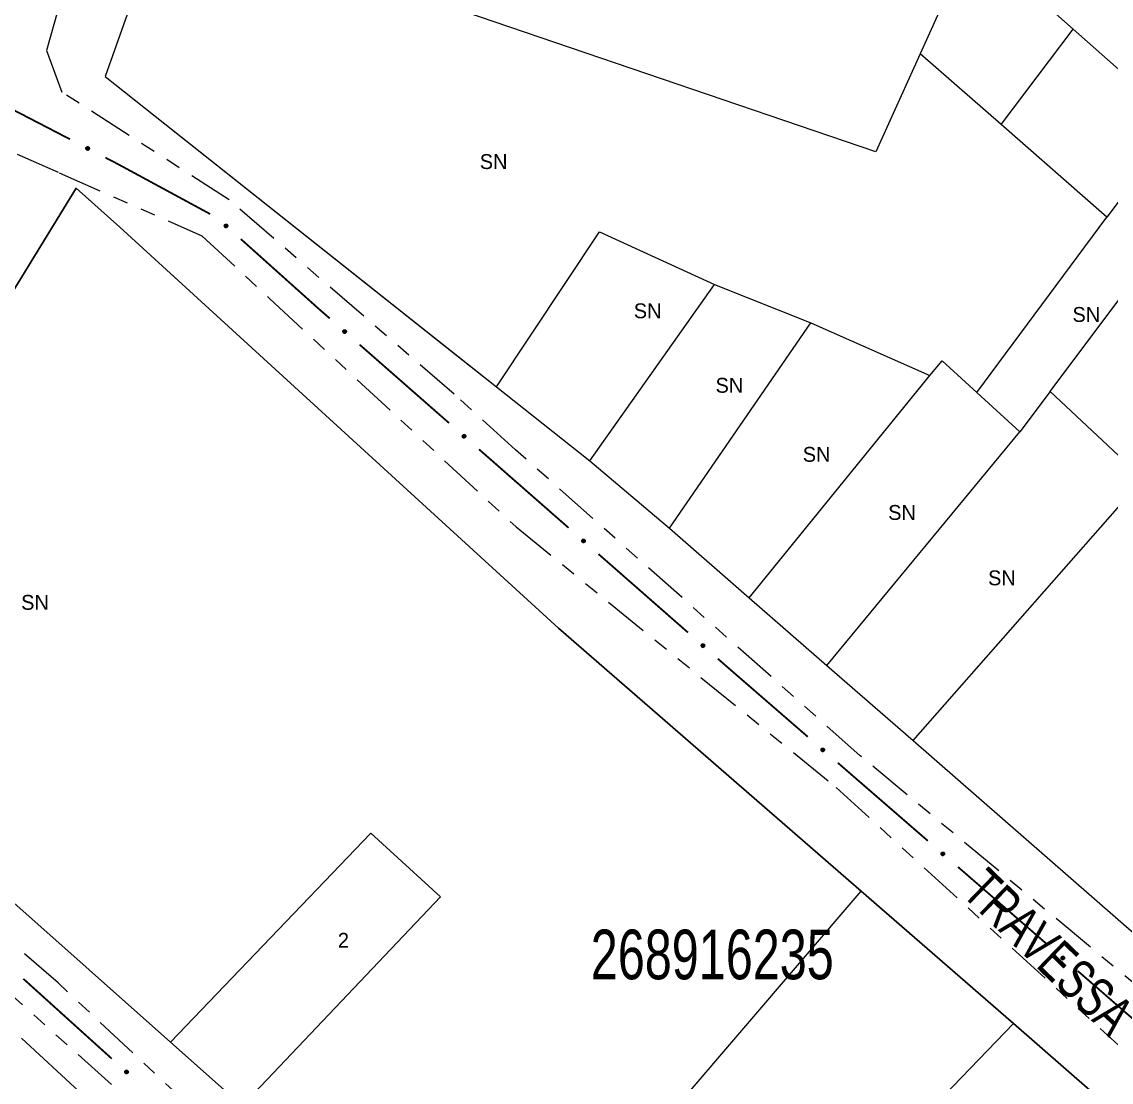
# Model space of a CAD drawing. Extents: x 209193 to 212081, y 4877574 to 4880493.
# Drawn here: x 209990.7 to 210100.4, y 4878796.2 to 4878903 of the extents above; entities that cross this region are included whole.
import ezdxf
from ezdxf.enums import TextEntityAlignment as Align

# ---------------------------------------------------------------- set-up
doc = ezdxf.new("R2010")
doc.units = 0
doc.header["$LTSCALE"] = 1.5
doc.header["$MEASUREMENT"] = 0
doc.linetypes.add('TRACO_25', pattern=[8, 3, -1, 1, -1, 1, -1])
for name, color, linetype in [('CD_MALHA_LOTES', 7, 'CONTINUOUS'), ('CD_TXT_QUADRA', 255, 'CONTINUOUS'), ('RU-QUADRA', 210, 'CONTINUOUS'), ('SV-EIXO-RUA-N-PAV', 6, 'CONTINUOUS'), ('SV-EST-MUNIC-PAV', 20, 'CONTINUOUS'), ('SV-RUA-NAO-PAV', 7, 'CONTINUOUS'), ('SV-TXT-RUA-N-PAV', 7, 'CONTINUOUS'), ('Th_NmrPort', 1, 'CONTINUOUS')]:
    doc.layers.add(name, color=color, linetype=linetype)
doc.styles.add('ARIAL', font='ARIAL.SHX')

msp = doc.modelspace()

# ---------------------------------------------------------------- linework, layer by layer
at = {"layer": 'CD_MALHA_LOTES', "linetype": 'Continuous', "flags": 128}
for points in [[(210004.966155, 4878914.215984), (209999.071213, 4878897.510637)], [(210086.359915, 4878911.348648), (210081.154787, 4878899.823113)], [(210096.564755, 4878902.293578), (210086.359915, 4878911.348648)], [(210076.693465, 4878889.944562), (210022.885523, 4878908.298085)], [(210089.31079, 4878892.676438), (210096.564755, 4878902.293578)], [(210096.564755, 4878902.293578), (210101.460905, 4878897.949073)], [(210081.154787, 4878899.823113), (210076.693465, 4878889.944562)], [(210089.31079, 4878892.676438), (210081.154787, 4878899.823113)], [(209999.071213, 4878897.510637), (210038.485667, 4878866.248688)], [(210099.963068, 4878883.342408), (210089.31079, 4878892.676438)], [(210107.098896, 4878892.858456), (210099.963068, 4878883.342408)], [(210094.240017, 4878865.790859), (210111.553255, 4878888.868817)], [(209986.062863, 4878869.898255), (209996.13389, 4878886.287792)], [(209996.13389, 4878886.287792), (210000.547109, 4878882.345016), (210044.718431, 4878841.967585)], [(210086.853274, 4878865.700288), (210099.963068, 4878883.342408)], [(210038.485667, 4878866.248688), (210048.878991, 4878881.863907)], [(210048.878991, 4878881.863907), (210060.448866, 4878876.578024)], [(210047.873255, 4878858.802833), (210060.448866, 4878876.578024)], [(210060.448866, 4878876.578024), (210070.135544, 4878872.713932)], [(210055.911836, 4878852.034954), (210070.135544, 4878872.713932)], [(210070.135544, 4878872.713932), (210082.12755, 4878867.421138)], [(210082.12755, 4878867.421138), (210083.372541, 4878868.89514)], [(210083.372541, 4878868.89514), (210086.853274, 4878865.700288)], [(210063.949635, 4878845.022253), (210082.12755, 4878867.421138)], [(210038.485667, 4878866.248688), (210047.873255, 4878858.802833)], [(210091.186483, 4878861.722976), (210086.853274, 4878865.700288)], [(210094.240017, 4878865.790859), (210091.186483, 4878861.722976)], [(210102.168207, 4878858.371636), (210094.240017, 4878865.790859)], [(210071.77211, 4878838.197414), (210091.186483, 4878861.722976)], [(210047.873255, 4878858.802833), (210055.911836, 4878852.034954)], [(210080.447095, 4878830.628789), (210103.485475, 4878856.843289)], [(210055.911836, 4878852.034954), (210063.949635, 4878845.022253)], [(210063.949635, 4878845.022253), (210071.77211, 4878838.197414)], [(210044.718431, 4878841.967585), (210056.757447, 4878831.501924)], [(210071.77211, 4878838.197414), (210080.447095, 4878830.628789)], [(210056.757447, 4878831.501924), (210075.230573, 4878815.443014)], [(210080.447095, 4878830.628789), (210100.84606, 4878812.831398)], [(210005.650888, 4878800.252708), (209981.355691, 4878821.844719)], [(210005.650888, 4878800.252708), (210025.841665, 4878821.283085)], [(210025.841665, 4878821.283085), (210032.850293, 4878814.895074)], [(210057.197587, 4878794.40568), (210075.230573, 4878815.443014)], [(210075.230573, 4878815.443014), (210090.564485, 4878802.113061)], [(210032.850293, 4878814.895074), (210012.875564, 4878793.83188)], [(210071.390064, 4878782.226582), (210090.564485, 4878802.113061)], [(210090.564485, 4878802.113061), (210098.533255, 4878795.185714)], [(209990.643997, 4878800.638204), (209996.464433, 4878795.267885)], [(210012.875564, 4878793.83188), (210005.650888, 4878800.252708)]]:
    msp.add_lwpolyline(points, dxfattribs=at)
at = {"layer": 'RU-QUADRA', "linetype": 'Continuous', "flags": 128}
for points in [[(210004.966155, 4878914.215984), (209999.071213, 4878897.510637), (210034.494823, 4878869.414064), (210038.485667, 4878866.248688), (210047.873255, 4878858.802833), (210055.911836, 4878852.034954), (210063.949635, 4878845.022253), (210071.77211, 4878838.197414), (210080.447095, 4878830.628789), (210100.84606, 4878812.831398), (210112.185677, 4878802.937975), (210119.488976, 4878796.566099), (210130.036913, 4878787.363389), (210136.630056, 4878781.6111), (210142.70252, 4878776.313085), (210151.363082, 4878768.757045), (210158.412815, 4878762.382962), (210158.523501, 4878762.509827), (210180.198847, 4878743.598837), (210191.083124, 4878756.885276), (210200.053672, 4878766.91869), (210221.214113, 4878790.586301)], [(210098.533255, 4878795.185714), (210090.564485, 4878802.113061), (210075.230573, 4878815.443014), (210056.757447, 4878831.501924), (210044.718431, 4878841.967585), (210000.547109, 4878882.345016), (209996.13389, 4878886.287792), (209986.062863, 4878869.898255)], [(209981.355691, 4878821.844719), (210005.650888, 4878800.252708), (210012.875564, 4878793.83188)], [(209996.464433, 4878795.267885), (209990.643997, 4878800.638204)]]:
    msp.add_lwpolyline(points, dxfattribs=at)
at = {"layer": 'SV-EIXO-RUA-N-PAV', "const_width": 0.18}
for points in [[(209984.882508, 4878896.72326), (209995.536142, 4878891.200571)], [(209999.087353, 4878889.359675), (209999.975156, 4878888.899451)], [(209999.975156, 4878888.899451), (210000.318163, 4878888.721641)], [(210000.318163, 4878888.721641), (210009.650655, 4878883.666541)], [(210012.737386, 4878881.15007), (210020.18574, 4878874.477587)], [(210020.18574, 4878874.477587), (210020.387716, 4878874.29665)], [(210020.387716, 4878874.29665), (210021.687579, 4878873.15682)], [(210024.695076, 4878870.519593), (210033.717565, 4878862.607913)], [(210036.725061, 4878859.970686), (210045.747551, 4878852.059006)], [(210048.755047, 4878849.421779), (210057.777537, 4878841.510098)], [(210060.785033, 4878838.872872), (210061.536907, 4878838.213565)], [(210061.536907, 4878838.213565), (210061.990227, 4878837.816056)], [(210061.990227, 4878837.816056), (210069.846201, 4878831.005554)], [(210072.868578, 4878828.385394), (210081.93571, 4878820.524915)], [(210084.958087, 4878817.904755), (210088.736058, 4878814.629556)], [(210088.736058, 4878814.629556), (210089.481334, 4878813.983461)], [(210089.481334, 4878813.983461), (210094.019911, 4878810.038163)], [(210097.038758, 4878807.413936), (210106.095298, 4878799.541257)], [(209990.830488, 4878806.626657), (209999.734466, 4878798.581834)]]:
    msp.add_lwpolyline(points, dxfattribs=at)
at = {"layer": 'SV-EIXO-RUA-N-PAV'}
for points in [[(209997.234849, 4878890.443978), (209997.281254, 4878890.459424), (209997.324296, 4878890.46321), (209997.361103, 4878890.456035), (209997.391976, 4878890.441214), (209997.421853, 4878890.422494), (209997.44781, 4878890.396974), (209997.470346, 4878890.362269), (209997.486168, 4878890.315827), (209997.487148, 4878890.27148), (209997.482045, 4878890.235018), (209997.468444, 4878890.201936), (209997.449772, 4878890.173217), (209997.422372, 4878890.14713), (209997.386978, 4878890.124635), (209997.339894, 4878890.109856), (209997.297671, 4878890.106434), (209997.262252, 4878890.114309), (209997.22908, 4878890.128193), (209997.198807, 4878890.14767), (209997.173471, 4878890.172868), (209997.150886, 4878890.208545), (209997.136915, 4878890.25521), (209997.133021, 4878890.297283), (209997.140397, 4878890.332804), (209997.154801, 4878890.365154), (209997.173213, 4878890.395348), (209997.197779, 4878890.42251), (209997.234849, 4878890.443978)], [(210011.214148, 4878882.662429), (210011.26294, 4878882.665804), (210011.305564, 4878882.658727), (210011.339416, 4878882.642593), (210011.365613, 4878882.620535), (210011.389871, 4878882.59495), (210011.408638, 4878882.563759), (210011.421799, 4878882.524527), (210011.425528, 4878882.475606), (210011.415408, 4878882.432418), (210011.401366, 4878882.398384), (210011.379938, 4878882.369743), (210011.354689, 4878882.346594), (210011.321645, 4878882.328172), (210011.281757, 4878882.315223), (210011.232474, 4878882.312664), (210011.190734, 4878882.319888), (210011.1584, 4878882.336354), (210011.129744, 4878882.358078), (210011.105291, 4878882.384495), (210011.087046, 4878882.415219), (210011.074081, 4878882.455404), (210011.072199, 4878882.504079), (210011.078929, 4878882.545792), (210011.094937, 4878882.578348), (210011.11696, 4878882.606079), (210011.142325, 4878882.630722), (210011.172894, 4878882.650892), (210011.214148, 4878882.662429)], [(210023.155875, 4878872.015703), (210023.204628, 4878872.019595), (210023.247325, 4878872.012971), (210023.281346, 4878871.997197), (210023.307775, 4878871.975418), (210023.332304, 4878871.950092), (210023.3514, 4878871.919102), (210023.364976, 4878871.880012), (210023.369224, 4878871.831133), (210023.359564, 4878871.78784), (210023.345883, 4878871.753659), (210023.324761, 4878871.724793), (210023.299759, 4878871.701377), (210023.266912, 4878871.682605), (210023.227164, 4878871.669233), (210023.177911, 4878871.666151), (210023.136096, 4878871.672933), (210023.10359, 4878871.689054), (210023.074704, 4878871.710474), (210023.049973, 4878871.736629), (210023.031402, 4878871.767158), (210023.018012, 4878871.807202), (210023.015614, 4878871.855855), (210023.021901, 4878871.897637), (210023.037562, 4878871.930362), (210023.05929, 4878871.958325), (210023.084392, 4878871.983236), (210023.114745, 4878872.003729), (210023.155875, 4878872.015703)], [(210035.18586, 4878861.466796), (210035.234614, 4878861.470688), (210035.277311, 4878861.464064), (210035.311332, 4878861.44829), (210035.337761, 4878861.426511), (210035.362289, 4878861.401185), (210035.381386, 4878861.370195), (210035.394962, 4878861.331105), (210035.39921, 4878861.282226), (210035.38955, 4878861.238933), (210035.375869, 4878861.204752), (210035.354746, 4878861.175886), (210035.329744, 4878861.152469), (210035.296898, 4878861.133698), (210035.257149, 4878861.120326), (210035.207897, 4878861.117244), (210035.166082, 4878861.124025), (210035.133576, 4878861.140147), (210035.10469, 4878861.161566), (210035.079958, 4878861.187722), (210035.061388, 4878861.218251), (210035.047997, 4878861.258295), (210035.0456, 4878861.306948), (210035.051887, 4878861.34873), (210035.067548, 4878861.381454), (210035.089276, 4878861.409418), (210035.114378, 4878861.434329), (210035.144731, 4878861.454822), (210035.18586, 4878861.466796)], [(210047.215846, 4878850.917888), (210047.264599, 4878850.921781), (210047.307296, 4878850.915157), (210047.341318, 4878850.899382), (210047.367747, 4878850.877604), (210047.392275, 4878850.852278), (210047.411372, 4878850.821288), (210047.424948, 4878850.782198), (210047.429196, 4878850.733319), (210047.419536, 4878850.690026), (210047.405855, 4878850.655845), (210047.384732, 4878850.626978), (210047.35973, 4878850.603562), (210047.326884, 4878850.58479), (210047.287135, 4878850.571419), (210047.237882, 4878850.568337), (210047.196068, 4878850.575118), (210047.163562, 4878850.59124), (210047.134676, 4878850.612659), (210047.109944, 4878850.638815), (210047.091374, 4878850.669343), (210047.077983, 4878850.709388), (210047.075585, 4878850.758041), (210047.081873, 4878850.799823), (210047.097534, 4878850.832547), (210047.119261, 4878850.860511), (210047.144364, 4878850.885421), (210047.174716, 4878850.905915), (210047.215846, 4878850.917888)], [(210059.245832, 4878840.368981), (210059.294585, 4878840.372874), (210059.337282, 4878840.36625), (210059.371303, 4878840.350475), (210059.397732, 4878840.328697), (210059.422261, 4878840.303371), (210059.441358, 4878840.272381), (210059.454934, 4878840.233291), (210059.459182, 4878840.184412), (210059.449521, 4878840.141119), (210059.435841, 4878840.106937), (210059.414718, 4878840.078071), (210059.389716, 4878840.054655), (210059.356869, 4878840.035883), (210059.317121, 4878840.022512), (210059.267868, 4878840.01943), (210059.226054, 4878840.026211), (210059.193547, 4878840.042333), (210059.164662, 4878840.063752), (210059.13993, 4878840.089908), (210059.12136, 4878840.120436), (210059.107969, 4878840.160481), (210059.105571, 4878840.209134), (210059.111858, 4878840.250916), (210059.12752, 4878840.28364), (210059.149247, 4878840.311603), (210059.174349, 4878840.336514), (210059.204702, 4878840.357007), (210059.245832, 4878840.368981)], [(210071.320933, 4878829.872766), (210071.369663, 4878829.876935), (210071.412397, 4878829.870553), (210071.446507, 4878829.854971), (210071.473059, 4878829.833342), (210071.49773, 4878829.808156), (210071.517002, 4878829.777274), (210071.530799, 4878829.738262), (210071.535324, 4878829.689408), (210071.525909, 4878829.646061), (210071.512422, 4878829.611802), (210071.491463, 4878829.582817), (210071.466594, 4878829.55926), (210071.433854, 4878829.540302), (210071.394182, 4878829.526706), (210071.344947, 4878829.523345), (210071.303095, 4878829.52989), (210071.270498, 4878829.545827), (210071.241492, 4878829.567082), (210071.216612, 4878829.593098), (210071.197869, 4878829.623521), (210071.184252, 4878829.663489), (210071.181579, 4878829.712128), (210071.18763, 4878829.753944), (210071.203105, 4878829.786757), (210071.224674, 4878829.814843), (210071.249635, 4878829.839895), (210071.279871, 4878829.86056), (210071.320933, 4878829.872766)], [(210083.410441, 4878819.392128), (210083.459172, 4878819.396296), (210083.501905, 4878819.389914), (210083.536016, 4878819.374332), (210083.562567, 4878819.352704), (210083.587239, 4878819.327517), (210083.606511, 4878819.296636), (210083.620308, 4878819.257623), (210083.624832, 4878819.208769), (210083.615417, 4878819.165422), (210083.60193, 4878819.131164), (210083.580971, 4878819.102178), (210083.556102, 4878819.078621), (210083.523363, 4878819.059664), (210083.48369, 4878819.046068), (210083.434456, 4878819.042707), (210083.392604, 4878819.049251), (210083.360007, 4878819.065189), (210083.331, 4878819.086444), (210083.306121, 4878819.112459), (210083.287378, 4878819.142882), (210083.273761, 4878819.18285), (210083.271088, 4878819.231489), (210083.277138, 4878819.273306), (210083.292614, 4878819.306118), (210083.314183, 4878819.334204), (210083.339144, 4878819.359257), (210083.36938, 4878819.379921), (210083.410441, 4878819.392128)], [(210095.493116, 4878808.903391), (210095.541852, 4878808.907494), (210095.584577, 4878808.901054), (210095.618666, 4878808.885426), (210095.645189, 4878808.863762), (210095.669826, 4878808.838542), (210095.689056, 4878808.807635), (210095.702801, 4878808.768604), (210095.70726, 4878808.719744), (210095.697787, 4878808.67641), (210095.684253, 4878808.642169), (210095.663255, 4878808.613212), (210095.638355, 4878808.589689), (210095.605589, 4878808.570775), (210095.565899, 4878808.557232), (210095.51666, 4878808.553938), (210095.474817, 4878808.560539), (210095.442241, 4878808.57652), (210095.413263, 4878808.597814), (210095.388419, 4878808.623863), (210095.369717, 4878808.654311), (210095.356154, 4878808.694298), (210095.353546, 4878808.74294), (210095.359653, 4878808.784749), (210095.375173, 4878808.81754), (210095.396779, 4878808.845597), (210095.421774, 4878808.870616), (210095.452038, 4878808.89124), (210095.493116, 4878808.903391)], [(210001.18565, 4878797.419034), (210001.234456, 4878797.422202), (210001.277049, 4878797.414944), (210001.310833, 4878797.398666), (210001.336935, 4878797.376498), (210001.361085, 4878797.35081), (210001.379719, 4878797.31954), (210001.392713, 4878797.280252), (210001.396235, 4878797.231316), (210001.385932, 4878797.188171), (210001.371745, 4878797.154197), (210001.350196, 4878797.125648), (210001.324849, 4878797.102605), (210001.291727, 4878797.084323), (210001.251785, 4878797.071544), (210001.202492, 4878797.069194), (210001.160782, 4878797.076595), (210001.128519, 4878797.093198), (210001.099955, 4878797.115044), (210001.075614, 4878797.141564), (210001.0575, 4878797.172365), (210001.044705, 4878797.212604), (210001.04303, 4878797.261288), (210001.049937, 4878797.302972), (210001.066083, 4878797.33546), (210001.088223, 4878797.363097), (210001.113693, 4878797.387632), (210001.144347, 4878797.407672), (210001.18565, 4878797.419034)]]:
    msp.add_lwpolyline(points, close=True, dxfattribs=at)
for points in [[(209997.133021, 4878890.297283), (209997.449772, 4878890.173217)], [(209997.136434, 4878890.274358), (209997.43139, 4878890.161419)], [(209997.136915, 4878890.25521), (209997.422372, 4878890.14713)], [(209997.139436, 4878890.312763), (209997.456198, 4878890.18852)], [(209997.140397, 4878890.332804), (209997.468444, 4878890.201936)], [(209997.148014, 4878890.231468), (209997.401737, 4878890.136829)], [(209997.149707, 4878890.3474), (209997.472481, 4878890.216966)], [(209997.150886, 4878890.208545), (209997.386978, 4878890.124635)], [(209997.154801, 4878890.365154), (209997.482045, 4878890.235018)], [(209997.167874, 4878890.379481), (209997.481001, 4878890.257121)], [(209997.168163, 4878890.190284), (209997.356335, 4878890.120404)], [(209997.173213, 4878890.395348), (209997.487148, 4878890.27148)], [(209997.173471, 4878890.172868), (209997.339894, 4878890.109856)], [(209997.18963, 4878890.406626), (209997.482791, 4878890.296154)], [(209997.190285, 4878890.158836), (209997.312861, 4878890.110664)], [(209997.197779, 4878890.42251), (209997.486168, 4878890.315827)], [(209997.198807, 4878890.14767), (209997.297671, 4878890.106434)], [(209997.216233, 4878890.43126), (209997.474262, 4878890.339)], [(209997.234849, 4878890.443978), (209997.470346, 4878890.362269)], [(209997.260468, 4878890.451365), (209997.452319, 4878890.382651)], [(209997.281254, 4878890.459424), (209997.44781, 4878890.396974)], [(209997.305781, 4878890.461688), (209997.426518, 4878890.412932)], [(209997.324296, 4878890.46321), (209997.421853, 4878890.422494)], [(210011.072199, 4878882.504079), (210011.321645, 4878882.328172)], [(210011.074081, 4878882.455404), (210011.281757, 4878882.315223)], [(210011.076512, 4878882.522741), (210011.333944, 4878882.339757)], [(210011.077021, 4878882.478319), (210011.299092, 4878882.323347)], [(210011.078929, 4878882.545792), (210011.354689, 4878882.346594)], [(210011.086252, 4878882.433409), (210011.251027, 4878882.318774)], [(210011.087046, 4878882.415219), (210011.232474, 4878882.312664)], [(210011.089005, 4878882.559182), (210011.364731, 4878882.359809)], [(210011.094937, 4878882.578348), (210011.379938, 4878882.369743)], [(210011.099825, 4878882.397435), (210011.206499, 4878882.320192)], [(210011.105291, 4878882.384495), (210011.190734, 4878882.319888)], [(210011.107596, 4878882.590159), (210011.387599, 4878882.383291)], [(210011.11696, 4878882.606079), (210011.401366, 4878882.398384)], [(210011.133195, 4878882.61669), (210011.405872, 4878882.420048)], [(210011.142325, 4878882.630722), (210011.415408, 4878882.432418)], [(210011.161038, 4878882.637546), (210011.417348, 4878882.457399)], [(210011.172894, 4878882.650892), (210011.425528, 4878882.475606)], [(210011.192947, 4878882.65476), (210011.419783, 4878882.501017)], [(210011.214148, 4878882.662429), (210011.421799, 4878882.524527)], [(210011.2408, 4878882.663188), (210011.409429, 4878882.548764)], [(210011.26294, 4878882.665804), (210011.408638, 4878882.563759)], [(210011.287256, 4878882.661875), (210011.392003, 4878882.584527)], [(210011.305564, 4878882.658727), (210011.389871, 4878882.59495)], [(210023.015614, 4878871.855855), (210023.266912, 4878871.682605)], [(210023.018012, 4878871.807202), (210023.227164, 4878871.669233)], [(210023.019729, 4878871.874562), (210023.279088, 4878871.69432)], [(210023.020708, 4878871.830148), (210023.244412, 4878871.677541)], [(210023.021901, 4878871.897637), (210023.299759, 4878871.701377)], [(210023.030416, 4878871.785338), (210023.196398, 4878871.672458)], [(210023.031402, 4878871.767158), (210023.177911, 4878871.666151)], [(210023.031834, 4878871.911133), (210023.30966, 4878871.714697)], [(210023.037562, 4878871.930362), (210023.324761, 4878871.724793)], [(210023.04437, 4878871.74951), (210023.151857, 4878871.673404)], [(210023.049973, 4878871.736629), (210023.136096, 4878871.672933)], [(210023.050095, 4878871.942306), (210023.332277, 4878871.73842)], [(210023.05929, 4878871.958325), (210023.345883, 4878871.753659)], [(210023.075411, 4878871.969107), (210023.350159, 4878871.77537)], [(210023.084392, 4878871.983236), (210023.359564, 4878871.78784)], [(210023.103032, 4878871.990257), (210023.361238, 4878871.81284)], [(210023.114745, 4878872.003729), (210023.369224, 4878871.831133)], [(210023.134756, 4878872.007809), (210023.36321, 4878871.856482)], [(210023.155875, 4878872.015703), (210023.364976, 4878871.880012)], [(210023.182517, 4878872.016744), (210023.35235, 4878871.904116)], [(210023.204628, 4878872.019595), (210023.3514, 4878871.919102)], [(210023.228984, 4878872.015924), (210023.334546, 4878871.939692)], [(210023.247325, 4878872.012971), (210023.332304, 4878871.950092)], [(210035.0456, 4878861.306948), (210035.296898, 4878861.133698)], [(210035.047997, 4878861.258295), (210035.257149, 4878861.120326)], [(210035.049715, 4878861.325655), (210035.309073, 4878861.145413)], [(210035.050694, 4878861.28124), (210035.274397, 4878861.128634)], [(210035.051887, 4878861.34873), (210035.329744, 4878861.152469)], [(210035.060402, 4878861.236431), (210035.226384, 4878861.123551)], [(210035.061388, 4878861.218251), (210035.207897, 4878861.117244)], [(210035.06182, 4878861.362226), (210035.339646, 4878861.16579)], [(210035.067548, 4878861.381454), (210035.354746, 4878861.175886)], [(210035.074355, 4878861.200603), (210035.181843, 4878861.124497)], [(210035.079958, 4878861.187722), (210035.166082, 4878861.124025)], [(210035.080081, 4878861.393399), (210035.362263, 4878861.189513)], [(210035.089276, 4878861.409418), (210035.375869, 4878861.204752)], [(210035.105397, 4878861.4202), (210035.380145, 4878861.226463)], [(210035.114378, 4878861.434329), (210035.38955, 4878861.238933)], [(210035.133017, 4878861.44135), (210035.391224, 4878861.263933)], [(210035.144731, 4878861.454822), (210035.39921, 4878861.282226)], [(210035.164742, 4878861.458902), (210035.393196, 4878861.307575)], [(210035.18586, 4878861.466796), (210035.394962, 4878861.331105)], [(210035.212503, 4878861.467837), (210035.382336, 4878861.355209)], [(210035.234614, 4878861.470688), (210035.381386, 4878861.370195)], [(210035.258969, 4878861.467017), (210035.364531, 4878861.390785)], [(210035.277311, 4878861.464064), (210035.362289, 4878861.401185)], [(210047.075585, 4878850.758041), (210047.326884, 4878850.58479)], [(210047.077983, 4878850.709388), (210047.287135, 4878850.571419)], [(210047.0797, 4878850.776748), (210047.339059, 4878850.596506)], [(210047.08068, 4878850.732333), (210047.304383, 4878850.579727)], [(210047.081873, 4878850.799823), (210047.35973, 4878850.603562)], [(210047.090388, 4878850.687524), (210047.25637, 4878850.574644)], [(210047.091374, 4878850.669343), (210047.237882, 4878850.568337)], [(210047.091805, 4878850.813319), (210047.369631, 4878850.616883)], [(210047.097534, 4878850.832547), (210047.384732, 4878850.626978)], [(210047.104341, 4878850.651696), (210047.211829, 4878850.57559)], [(210047.109944, 4878850.638815), (210047.196068, 4878850.575118)], [(210047.110066, 4878850.844492), (210047.392249, 4878850.640606)], [(210047.119261, 4878850.860511), (210047.405855, 4878850.655845)], [(210047.135383, 4878850.871293), (210047.410131, 4878850.677556)], [(210047.144364, 4878850.885421), (210047.419536, 4878850.690026)], [(210047.163003, 4878850.892443), (210047.42121, 4878850.715026)], [(210047.174716, 4878850.905915), (210047.429196, 4878850.733319)], [(210047.194728, 4878850.909995), (210047.423182, 4878850.758668)], [(210047.215846, 4878850.917888), (210047.424948, 4878850.782198)], [(210047.242488, 4878850.91893), (210047.412322, 4878850.806302)], [(210047.264599, 4878850.921781), (210047.411372, 4878850.821288)], [(210047.288955, 4878850.91811), (210047.394517, 4878850.841878)], [(210047.307296, 4878850.915157), (210047.392275, 4878850.852278)], [(210059.12752, 4878840.28364), (210059.414718, 4878840.078071)], [(210059.140052, 4878840.295584), (210059.422234, 4878840.091699)], [(210059.149247, 4878840.311603), (210059.435841, 4878840.106937)], [(210059.165368, 4878840.322385), (210059.440116, 4878840.128649)], [(210059.174349, 4878840.336514), (210059.449521, 4878840.141119)], [(210059.192989, 4878840.343536), (210059.451196, 4878840.166119)], [(210059.204702, 4878840.357007), (210059.459182, 4878840.184412)], [(210059.224714, 4878840.361088), (210059.453168, 4878840.20976)], [(210059.245832, 4878840.368981), (210059.454934, 4878840.233291)], [(210059.272474, 4878840.370022), (210059.442308, 4878840.257395)], [(210059.294585, 4878840.372874), (210059.441358, 4878840.272381)], [(210059.318941, 4878840.369203), (210059.424503, 4878840.292971)], [(210059.337282, 4878840.36625), (210059.422261, 4878840.303371)], [(210059.105571, 4878840.209134), (210059.356869, 4878840.035883)], [(210059.107969, 4878840.160481), (210059.317121, 4878840.022512)], [(210059.109686, 4878840.227841), (210059.369045, 4878840.047599)], [(210059.110666, 4878840.183426), (210059.334369, 4878840.03082)], [(210059.111858, 4878840.250916), (210059.389716, 4878840.054655)], [(210059.120373, 4878840.138617), (210059.286356, 4878840.025737)], [(210059.12136, 4878840.120436), (210059.267868, 4878840.01943)], [(210059.121791, 4878840.264412), (210059.399617, 4878840.067976)], [(210059.134327, 4878840.102789), (210059.241814, 4878840.026683)], [(210059.13993, 4878840.089908), (210059.226054, 4878840.026211)], [(210071.181579, 4878829.712128), (210071.433854, 4878829.540302)], [(210071.184252, 4878829.663489), (210071.394182, 4878829.526706)], [(210071.185588, 4878829.730858), (210071.445963, 4878829.552086)], [(210071.186819, 4878829.686449), (210071.411383, 4878829.535112)], [(210071.18763, 4878829.753944), (210071.466594, 4878829.55926)], [(210071.19678, 4878829.641695), (210071.363399, 4878829.529757)], [(210071.197486, 4878829.767496), (210071.47642, 4878829.572636)], [(210071.197869, 4878829.623521), (210071.344947, 4878829.523345)], [(210071.203105, 4878829.786757), (210071.491463, 4878829.582817)], [(210071.210936, 4878829.605947), (210071.318853, 4878829.530451)], [(210071.21557, 4878829.798772), (210071.498902, 4878829.596487)], [(210071.216612, 4878829.593098), (210071.303095, 4878829.52989)], [(210071.224674, 4878829.814843), (210071.512422, 4878829.611802)], [(210071.240734, 4878829.825716), (210071.516575, 4878829.633537)], [(210071.249635, 4878829.839895), (210071.525909, 4878829.646061)], [(210071.268235, 4878829.847022), (210071.527442, 4878829.67107)], [(210071.279871, 4878829.86056), (210071.535324, 4878829.689408)], [(210071.299859, 4878829.864754), (210071.529166, 4878829.714722)], [(210071.320933, 4878829.872766), (210071.530799, 4878829.738262)], [(210071.347569, 4878829.873958), (210071.518037, 4878829.762294)], [(210071.369663, 4878829.876935), (210071.517002, 4878829.777274)], [(210071.394039, 4878829.873402), (210071.500031, 4878829.797768)], [(210071.412397, 4878829.870553), (210071.49773, 4878829.808156)], [(210083.271088, 4878819.231489), (210083.523363, 4878819.059664)], [(210083.273761, 4878819.18285), (210083.48369, 4878819.046068)], [(210083.275097, 4878819.250219), (210083.535472, 4878819.071448)], [(210083.276327, 4878819.20581), (210083.500891, 4878819.054473)], [(210083.277138, 4878819.273306), (210083.556102, 4878819.078621)], [(210083.286289, 4878819.161057), (210083.452907, 4878819.049118)], [(210083.286994, 4878819.286858), (210083.565928, 4878819.091998)], [(210083.287378, 4878819.142882), (210083.434456, 4878819.042707)], [(210083.292614, 4878819.306118), (210083.580971, 4878819.102178)], [(210083.300445, 4878819.125308), (210083.408361, 4878819.049812)], [(210083.305079, 4878819.318133), (210083.588411, 4878819.115849)], [(210083.306121, 4878819.112459), (210083.392604, 4878819.049251)], [(210083.314183, 4878819.334204), (210083.60193, 4878819.131164)], [(210083.330243, 4878819.345077), (210083.606083, 4878819.152899)], [(210083.339144, 4878819.359257), (210083.615417, 4878819.165422)], [(210083.357743, 4878819.366384), (210083.61695, 4878819.190431)], [(210083.36938, 4878819.379921), (210083.624832, 4878819.208769)], [(210083.389368, 4878819.384115), (210083.618675, 4878819.234083)], [(210083.410441, 4878819.392128), (210083.620308, 4878819.257623)], [(210083.437077, 4878819.39332), (210083.607545, 4878819.281655)], [(210083.459172, 4878819.396296), (210083.606511, 4878819.296636)], [(210083.483548, 4878819.392763), (210083.58954, 4878819.31713)], [(210083.501905, 4878819.389914), (210083.587239, 4878819.327517)], [(210095.353546, 4878808.74294), (210095.605589, 4878808.570775)], [(210095.356154, 4878808.694298), (210095.565899, 4878808.557232)], [(210095.35758, 4878808.761664), (210095.617714, 4878808.582543)], [(210095.358751, 4878808.717254), (210095.583111, 4878808.565615)], [(210095.359653, 4878808.784749), (210095.638355, 4878808.589689)], [(210095.368652, 4878808.672487), (210095.53512, 4878808.560324)], [(210095.369527, 4878808.798287), (210095.648198, 4878808.603052)], [(210095.369717, 4878808.654311), (210095.51666, 4878808.553938)], [(210095.375173, 4878808.81754), (210095.663255, 4878808.613212)], [(210095.38276, 4878808.63672), (210095.490575, 4878808.561078)], [(210095.387654, 4878808.829538), (210095.670713, 4878808.626872)], [(210095.388419, 4878808.623863), (210095.474817, 4878808.560539)], [(210095.396779, 4878808.845597), (210095.684253, 4878808.642169)], [(210095.412854, 4878808.856448), (210095.688435, 4878808.663899)], [(210095.421774, 4878808.870616), (210095.697787, 4878808.67641)], [(210095.440383, 4878808.877718), (210095.699353, 4878808.701417)], [(210095.452038, 4878808.89124), (210095.70726, 4878808.719744)], [(210095.472032, 4878808.895407), (210095.701137, 4878808.745066)], [(210095.493116, 4878808.903391), (210095.702801, 4878808.768604)], [(210095.519753, 4878808.904547), (210095.690071, 4878808.792653)], [(210095.541852, 4878808.907494), (210095.689056, 4878808.807635)], [(210095.566223, 4878808.903928), (210095.672113, 4878808.828152)], [(210095.584577, 4878808.901054), (210095.669826, 4878808.838542)], [(210001.04303, 4878797.261288), (210001.291727, 4878797.084323)], [(210001.044705, 4878797.212604), (210001.251785, 4878797.071544)], [(210001.047423, 4878797.279931), (210001.304076, 4878797.095857)], [(210001.047742, 4878797.235507), (210001.269154, 4878797.079595)], [(210001.049937, 4878797.302972), (210001.324849, 4878797.102605)], [(210001.056783, 4878797.190558), (210001.221071, 4878797.075225)], [(210001.0575, 4878797.172365), (210001.202492, 4878797.069194)], [(210001.06007, 4878797.316318), (210001.334947, 4878797.115778)], [(210001.066083, 4878797.33546), (210001.350196, 4878797.125648)], [(210001.070203, 4878797.154527), (210001.176548, 4878797.076833)], [(210001.075614, 4878797.141564), (210001.160782, 4878797.076595)], [(210001.078791, 4878797.347216), (210001.357914, 4878797.139162)], [(210001.088223, 4878797.363097), (210001.371745, 4878797.154197)], [(210001.104503, 4878797.373638), (210001.376343, 4878797.175842)], [(210001.113693, 4878797.387632), (210001.385932, 4878797.188171)], [(210001.132435, 4878797.394376), (210001.387978, 4878797.213144)], [(210001.144347, 4878797.407672), (210001.396235, 4878797.231316)], [(210001.164416, 4878797.411455), (210001.390598, 4878797.256751)], [(210001.18565, 4878797.419034), (210001.392713, 4878797.280252)], [(210001.212305, 4878797.419679), (210001.380446, 4878797.304542)], [(210001.234456, 4878797.422202), (210001.379719, 4878797.31954)], [(210001.258754, 4878797.418169), (210001.363172, 4878797.340378)], [(210001.277049, 4878797.414944), (210001.361085, 4878797.35081)]]:
    msp.add_lwpolyline(points, dxfattribs=at)
at = {"layer": 'SV-EST-MUNIC-PAV', "linetype": 'Continuous'}
msp.add_polyline3d([(210024.678657, 4878955.973938, 9.447078), (210020.845776, 4878950.892238, 9.273262), (210012.251846, 4878937.165161, 9.140345), (209999.425379, 4878912.526343, 9.140345), (209994.261106, 4878904.067937, 9.140345), (209993.162317, 4878900.158207, 9.007427), (209994.720751, 4878895.934129, 9.007427)], dxfattribs=at)
at = {"layer": 'SV-RUA-NAO-PAV', "linetype": 'TRACO_25'}
for points in [[(210112.788278, 4878970.689822, 12.018783), (210112.356604, 4878966.533424, 12.354725), (210111.965144, 4878961.324907, 12.334365), (210104.737727, 4878899.7024, 12.191844), (210152.198416, 4878856.365892, 12.100223), (210192.580528, 4878819.617335, 12.018783), (210225.254074, 4878789.626668, 11.937342), (210198.073788, 4878757.875151, 11.937342), (210179.137612, 4878739.340033, 11.957702), (210141.904622, 4878772.269755, 11.957702), (210107.530947, 4878802.140418, 11.815181), (210075.126579, 4878829.10196, 11.642119), (210040.409278, 4878859.908878, 10.817533), (210034.208599, 4878865.519704, 10.817533), (210011.573408, 4878885.091373, 10.104928), (209994.720751, 4878895.934129, 9.748625)], [(209990.208559, 4878889.692677, 8.985119), (209994.43163, 4878887.827862, 8.985119), (210008.817331, 4878881.475453, 9.585744), (210015.659805, 4878875.135089, 9.585744), (210040.471003, 4878852.144573, 10.257629), (210072.715561, 4878825.902822, 11.499599), (210105.659095, 4878795.812189, 11.469058), (210138.113245, 4878768.050878, 11.631939), (210171.508282, 4878738.666782, 11.72356), (210174.436358, 4878735.750955, 11.774461), (210174.616043, 4878734.571297, 11.76428), (210174.22569, 4878733.371632, 11.886441), (210150.965973, 4878702.88984, 11.825361), (210133.870264, 4878685.674386, 11.601399), (210132.120155, 4878685.634358, 11.601399), (210131.040189, 4878685.974236, 11.601399), (210111.553855, 4878703.198859, 11.560678), (210089.347877, 4878722.262894, 11.306177), (210064.762409, 4878743.656208, 10.878613), (210043.616606, 4878763.140147, 10.725912), (210019.390672, 4878782.773973, 10.094748), (209994.33574, 4878806.206692, 9.321062), (209970.210152, 4878827.070168, 8.455755), (209961.013485, 4878834.137401, 8.364135)], [(209959.802118, 4878828.708607, 7.498828), (209978.467282, 4878815.003812, 8.628817), (210008.00163, 4878788.55206, 9.657004), (210041.175707, 4878760.380882, 10.237268), (210072.989518, 4878731.519872, 10.532491), (210104.9635, 4878703.248696, 10.980414), (210126.619127, 4878683.024981, 11.285817), (210126.608807, 4878681.865313, 11.285817), (210126.33824, 4878679.86588, 11.112756), (210110.972255, 4878661.300851, 9.392323), (210088.204043, 4878636.167538, 9.412683), (210086.933977, 4878636.187503, 9.412683), (210084.494006, 4878636.787276, 9.412683), (210053.78808, 4878657.760572, 9.239621), (210019.701923, 4878678.583834, 9.168361), (210008.943383, 4878686.051451, 8.924039), (209989.216779, 4878702.346335, 8.435395), (209970.500326, 4878718.981146, 7.73297), (209946.424491, 4878738.94488, 7.020364), (209925.688156, 4878756.419404, 7.020364), (209923.348762, 4878759.088586, 7.020364)]]:
    msp.add_polyline3d(points, dxfattribs=at)

# ---------------------------------------------------------------- texts
at = {"layer": 'CD_TXT_QUADRA', "style": 'ARIAL', "width": 0.7}
msp.add_text('268916235', height=5, dxfattribs=at).set_placement((210047.985595, 4878806.579516))
at = {"layer": 'SV-TXT-RUA-N-PAV', "style": 'ARIAL', "width": 0.7}
msp.add_text('TRAVESSA', height=4, rotation=316, dxfattribs=at).set_placement((210085.207334, 4878815.149389))
at = {"layer": 'Th_NmrPort', "color": 1}
for s, p in [('SN', (210036.805202, 4878888.954686)), ('SN', (210052.318318, 4878873.919699)), ('SN', (210096.50357, 4878873.551773)), ('SN', (210060.553613, 4878866.416431)), ('SN', (210069.337928, 4878859.462182)), ('SN', (210077.939235, 4878853.605972)), ('SN', (210088.004596, 4878847.017736)), ('SN', (209990.61055, 4878844.55101)), ('2', (210022.511842, 4878810.506551))]:
    msp.add_text(s, height=1.5, dxfattribs=at).set_placement(p, align=Align.MIDDLE_LEFT)

doc.saveas('drawing.dxf')
